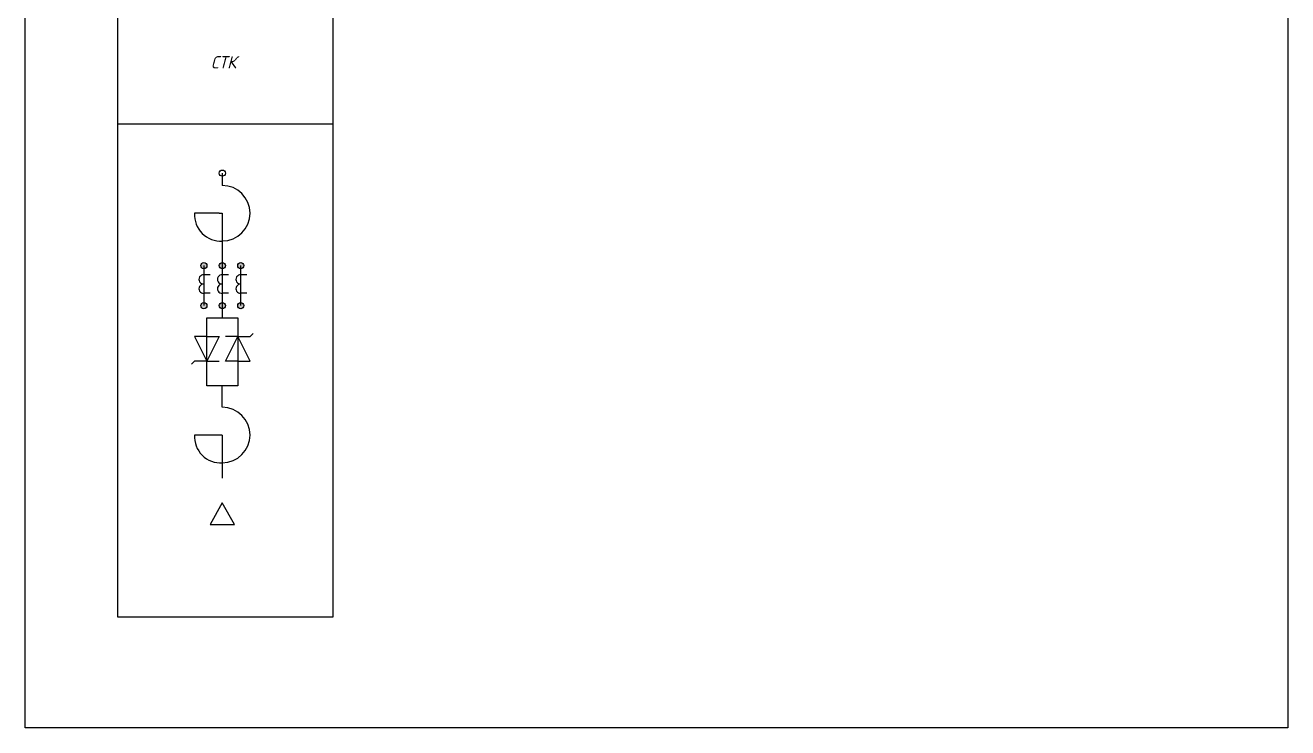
# Model space of a CAD drawing. Header units: millimetres. Extents: x -90775 to -89750, y 129750 to 133375.
# Drawn here: x -90775 to -89750, y 129750 to 130320 of the extents above; entities that cross this region are included whole.
import ezdxf

# ---------------------------------------------------------------- set-up
doc = ezdxf.new("R2010")
doc.units = ezdxf.units.MM
for name, color, linetype, lineweight in [('основные линии', 250, 'Continuous', 80), ('рамка-основные линии', 50, 'Continuous', 80), ('рамка-тонкие линии', 160, 'Continuous', 30)]:
    doc.layers.add(name, color=color, linetype=linetype, lineweight=lineweight)
doc.styles.add('стиль 5 ГОСТ', font='GOST type B.ttf', dxfattribs={"oblique": 15, "height": 5})

msp = doc.modelspace()

# ---------------------------------------------------------------- hatches: boundary and pattern name
at = {"layer": 'основные линии', "lineweight": 30}
h = msp.add_hatch(color=256, dxfattribs=at)
h.dxf.hatch_style = 1
h.paths.add_polyline_path([(-90627.5, 130125, 1), (-90632.5, 130125, 1)])
h.paths.add_polyline_path([(-90617.5, 130125, 1), (-90612.5, 130125, 1)])
h.paths.add_polyline_path([(-90602.5, 130125, 1), (-90597.5, 130125, 1)])
h = msp.add_hatch(color=256, dxfattribs=at)
h.dxf.hatch_style = 1
h.paths.add_polyline_path([(-90627.5, 130092.5, 1), (-90632.5, 130092.5, 1)])
h.paths.add_polyline_path([(-90617.5, 130092.5, 1), (-90612.5, 130092.5, 1)])
h.paths.add_polyline_path([(-90602.5, 130092.5, 1), (-90597.5, 130092.5, 1)])

# ---------------------------------------------------------------- linework, layer by layer
for p, q in [((-90615, 130200), (-90615, 130190)), ((-90617.5, 130167.5), (-90637.5, 130167.5)), ((-90617.5, 130167.5), (-90615, 130167.5)), ((-90615, 130167.5), (-90615, 130145)), ((-90615, 130145), (-90615, 130125)), ((-90630, 130125), (-90630, 130092.5)), ((-90615, 130125), (-90615, 130092.5)), ((-90600, 130092.5), (-90600, 130125)), ((-90630, 130120), (-90630, 130112.5)), ((-90625, 130117.5), (-90630, 130117.5)), ((-90610, 130117.5), (-90615, 130117.5)), ((-90595, 130117.5), (-90600, 130117.5)), ((-90625, 130102.5), (-90630, 130102.5)), ((-90610, 130102.5), (-90615, 130102.5)), ((-90595, 130102.5), (-90600, 130102.5)), ((-90615, 130092.5), (-90615, 130082.5)), ((-90627.5, 130067.5), (-90627.5, 130082.5)), ((-90627.5, 130082.5), (-90615, 130082.5)), ((-90615, 130082.5), (-90602.5, 130082.5)), ((-90602.5, 130082.5), (-90602.5, 130067.5)), ((-90627.5, 130067.5), (-90637.5, 130067.5)), ((-90637.5, 130067.5), (-90627.5, 130047.5)), ((-90627.5, 130047.5), (-90627.5, 130067.5)), ((-90627.5, 130067.5), (-90617.5, 130067.5)), ((-90617.5, 130067.5), (-90627.5, 130047.5)), ((-90602.5, 130067.5), (-90612.5, 130067.5)), ((-90612.5, 130047.5), (-90602.5, 130067.5)), ((-90602.5, 130067.5), (-90592.5, 130067.5)), ((-90602.5, 130067.5), (-90602.5, 130047.5)), ((-90592.5, 130047.5), (-90602.5, 130067.5)), ((-90592.5, 130067.5), (-90590, 130070)), ((-90637.5, 130047.5), (-90640, 130045)), ((-90627.5, 130047.5), (-90637.5, 130047.5)), ((-90627.5, 130027.5), (-90627.5, 130047.5)), ((-90627.5, 130047.5), (-90617.5, 130047.5)), ((-90602.5, 130047.5), (-90612.5, 130047.5)), ((-90602.5, 130047.5), (-90592.5, 130047.5)), ((-90602.5, 130047.5), (-90602.5, 130027.5)), ((-90615, 130027.5), (-90627.5, 130027.5)), ((-90602.5, 130027.5), (-90615, 130027.5)), ((-90615, 130010), (-90615, 130027.5)), ((-90615, 129987.5), (-90637.5, 129987.5)), ((-90615, 129987.5), (-90615, 129965)), ((-90615, 129965), (-90615, 129952.5)), ((-90615, 129932.5), (-90625, 129915)), ((-90605, 129915), (-90615, 129932.5)), ((-90625, 129915), (-90605, 129915))]:
    msp.add_line(p, q, dxfattribs=at)
for centre in [(-90615, 130200), (-90630, 130125), (-90615, 130125), (-90615, 130125), (-90600, 130125), (-90630, 130092.5), (-90615, 130092.5), (-90600, 130092.5)]:
    msp.add_circle(centre, 2.5, dxfattribs=at)
for centre, radius, start, end in [((-90615, 130167.5), 22.5, 270, 90), ((-90616.3, 130166.2), 21.3, 176.6335, 273.3665), ((-90630.2, 130113.8), 3.76, 86.6453, 273.3547), ((-90615.2, 130113.8), 3.76, 86.6453, 273.3547), ((-90600.2, 130113.8), 3.76, 86.6453, 273.3547), ((-90630.2, 130106.2), 3.76, 86.6453, 273.3547), ((-90615.2, 130106.2), 3.76, 86.6453, 273.3547), ((-90600.2, 130106.2), 3.76, 86.6453, 273.3547), ((-90615, 129987.5), 22.5, 270, 90), ((-90616.3, 129986.2), 21.3, 176.6335, 273.3665)]:
    msp.add_arc(centre, radius, start, end, dxfattribs=at)
at = {"layer": 'рамка-основные линии', "lineweight": 30}
for p, q in [((-89750, 131375), (-89750, 129750)), ((-90775, 129750), (-90775, 131365)), ((-89750, 129750), (-90775, 129750))]:
    msp.add_line(p, q, dxfattribs=at)
at = {"layer": 'рамка-тонкие линии', "lineweight": 30}
for p, q in [((-90700, 130335), (-90700, 130240)), ((-90525, 130240), (-90525, 130335)), ((-90700, 130240), (-90525, 130240)), ((-90700, 130240), (-90700, 129840)), ((-90525, 129840), (-90525, 130240)), ((-90700, 129840), (-90525, 129840))]:
    msp.add_line(p, q, dxfattribs=at)

# ---------------------------------------------------------------- texts
at = {"layer": 'основные линии', "lineweight": 30, "insert": (-90700, 130295), "char_height": 10, "attachment_point": 1, "style": 'стиль 5 ГОСТ'}
msp.add_mtext_dynamic_manual_height_columns('\\pi75.73712;СТК', width=175, gutter_width=25, heights=[31.3], dxfattribs=at)

doc.saveas('drawing.dxf')
